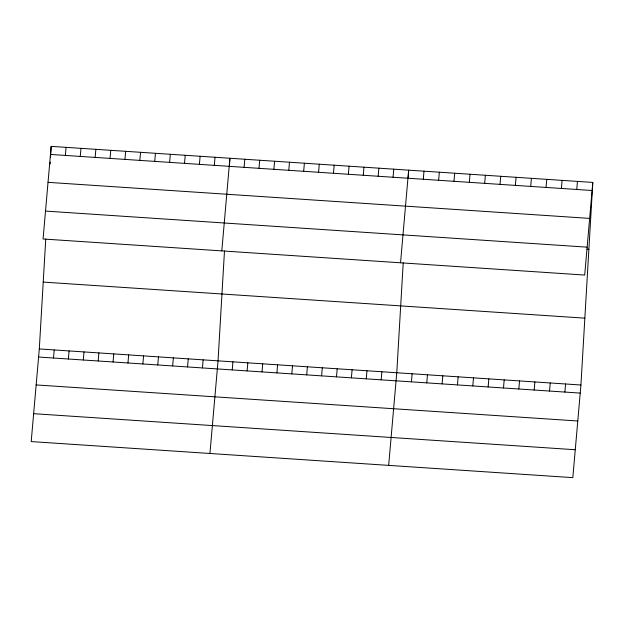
<?xml version="1.0" encoding="UTF-8"?>
<svg xmlns="http://www.w3.org/2000/svg" width="624" height="624" viewBox="0 0 624 624"><rect width="100%" height="100%" fill="white"/><g stroke="black" fill="none" stroke-linecap="round" stroke-linejoin="round"><path stroke-width="0.94" d="M592.8 182.419L584.696 275.051L43.072 238.992L51.176 146.359L592.8 182.419L580.928 385.008L572.824 477.641L31.2 441.581L39.304 348.949L45.747 239.047M50.146 164.003L50.255 162.146M50.528 157.505L51.176 146.359M224.484 250.949L218.041 360.851L209.937 453.476M229.421 166.616L229.913 158.262L221.809 250.887M403.213 262.844L396.77 372.746L388.666 465.379M408.158 178.519L408.65 170.157L400.546 262.79M65.364 155.431L66.074 147.358M53.492 358.02L54.202 349.939M80.262 156.421L80.972 148.348M68.383 359.011L69.092 350.938M95.152 157.412L95.862 149.339M83.281 360.001L83.99 351.928M110.05 158.41L110.76 150.329M98.179 360.992L98.881 352.919M124.948 159.401L125.65 151.32M113.069 361.99L113.779 353.909M139.838 160.391L140.548 152.311M127.967 362.981L128.669 354.9M154.736 161.382L155.438 153.301M142.857 363.971L143.567 355.891M169.627 162.373L170.336 154.292M157.755 364.962L158.457 356.881M184.525 163.363L185.227 155.29M172.645 365.953L173.355 357.872M199.415 164.354L200.125 156.281M187.543 366.943L188.253 358.87M214.313 165.344L215.023 157.271M202.441 367.934L203.143 359.861M244.101 167.333L244.811 159.253M232.229 369.923L232.931 361.842M258.999 168.324L259.701 160.243M247.12 370.913L247.829 362.833M273.889 169.315L274.599 161.234M262.018 371.904L262.72 363.823M288.787 170.305L289.489 162.224M276.908 372.895L277.618 364.814M303.677 171.296L304.387 163.223M291.806 373.885L292.516 365.804M318.575 172.286L319.285 164.213M306.696 374.876L307.406 366.803M333.466 173.277L334.175 165.204M321.594 375.866L322.304 367.793M348.364 174.275L349.073 166.195M336.492 376.857L337.194 368.784M363.262 175.266L363.964 167.185M351.382 377.855L352.092 369.775M378.152 176.257L378.862 168.176M366.28 378.846L366.982 370.765M393.05 177.247L393.752 169.166M381.17 379.837L381.88 371.756M423.29 179.26L423.992 171.179M411.411 381.849L412.121 373.768M438.633 180.281L439.343 172.201M426.761 382.871L427.463 374.79M453.983 181.303L454.685 173.222M442.104 383.893L442.814 375.812M469.326 182.325L470.036 174.244M457.454 384.914L458.156 376.834M484.669 183.347L485.378 175.266M472.797 385.936L473.507 377.855M500.019 184.369L500.721 176.288M488.14 386.958L488.849 378.877M515.362 185.39L516.071 177.31M503.49 387.98L504.192 379.899M530.712 186.412L531.414 178.331M518.833 389.002L519.542 380.921M546.055 187.434L546.764 179.353M534.183 390.023L534.885 381.943M561.405 188.456L562.107 180.375M549.526 391.045L550.235 382.964M576.748 189.478L577.457 181.397M564.876 392.067L565.578 383.986M50.474 154.44L592.09 190.499M48.032 182.341L589.649 218.4M45.513 211.091L587.137 247.151M586.966 249.148L588.884 249.272M43.22 282.095L584.844 318.154M39.304 348.949L580.928 385.008M38.594 357.029L580.219 393.089M36.153 384.93L577.777 420.989M33.641 413.681L575.266 449.732"/></g></svg>
